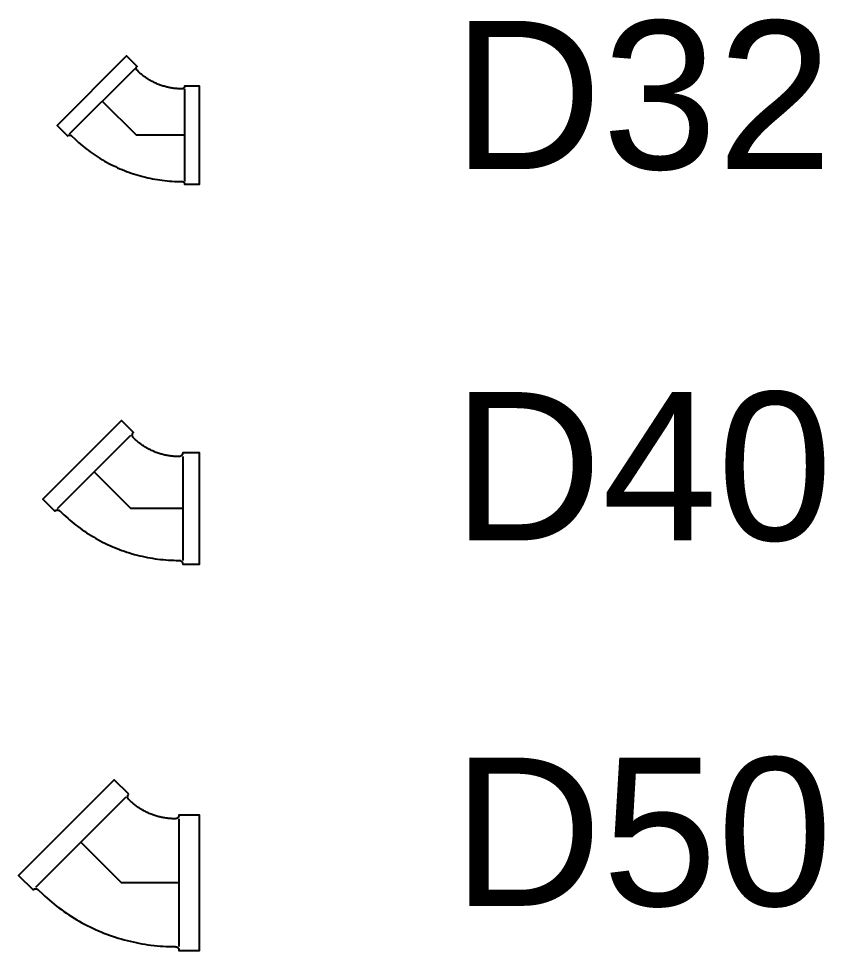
# Model space of a CAD drawing. Header units: millimetres. Extents: x 1218 to 72853, y -34712 to 16286.
# Drawn here: x 39955 to 40390, y 13476 to 13978 of the extents above; entities that cross this region are included whole.
import ezdxf

# ---------------------------------------------------------------- set-up
doc = ezdxf.new("R2010")
doc.units = ezdxf.units.MM
doc.set_wipeout_variables(frame=1)
doc.styles.get("Standard").update_dxf_attribs({"font": 'arial.ttf'})

# ---------------------------------------------------------------- blocks, each defined once
blk = doc.blocks.new('CO45-DN32 PCCC')
for p, q in [((-36.06, 0.71), (-0.71, 36.06)), ((26, 25), (26, -25))]:
    blk.add_line(p, q)
at = {"color": 8}
for p in [(-18.38, 18.38), (26, 0)]:
    blk.add_line(p, (0, 0), dxfattribs=at)
blk.add_lwpolyline([(-35, -0.35), (-33.1, -2.19), (-32.13, -3.09), (-31.15, -3.97), (-30.15, -4.84), (-29.14, -5.69), (-28.11, -6.52), (-27.08, -7.34), (-26.02, -8.14), (-24.96, -8.93), (-23.89, -9.7), (-22.8, -10.45), (-21.7, -11.18), (-20.59, -11.9), (-19.47, -12.6), (-18.33, -13.28), (-17.19, -13.95), (-16.04, -14.59), (-14.88, -15.22), (-13.7, -15.83), (-12.52, -16.42), (-11.33, -16.99), (-10.13, -17.54), (-8.92, -18.08), (-7.7, -18.59), (-6.48, -19.09), (-5.24, -19.57), (-4, -20.03), (-2.76, -20.46), (-1.5, -20.88), (-0.24, -21.28), (1.02, -21.66), (2.3, -22.02), (3.57, -22.36), (4.86, -22.67), (6.14, -22.97), (7.44, -23.25), (8.73, -23.51), (10.03, -23.75), (11.34, -23.96), (12.64, -24.16), (13.95, -24.34), (15.27, -24.49), (16.58, -24.63), (17.9, -24.74), (19.22, -24.83), (20.54, -24.91), (21.86, -24.96), (23.18, -24.99), (24.5, -25), (24.55, -25), (24.59, -25), (24.64, -25.01), (24.69, -25.01), (24.73, -25.02), (24.78, -25.03), (24.83, -25.04), (24.87, -25.05), (24.92, -25.06), (24.96, -25.07), (25.01, -25.09), (25.05, -25.11), (25.1, -25.12), (25.14, -25.14), (25.18, -25.16), (25.22, -25.19), (25.26, -25.21), (25.3, -25.23), (25.34, -25.26), (25.38, -25.29), (25.42, -25.31), (25.46, -25.34), (25.49, -25.37), (25.53, -25.41), (25.56, -25.44), (25.59, -25.47), (25.63, -25.51), (25.66, -25.54), (25.69, -25.58), (25.71, -25.62), (25.74, -25.66), (25.77, -25.7), (25.79, -25.74), (25.81, -25.78), (25.84, -25.82), (25.86, -25.86), (25.88, -25.9), (25.89, -25.95), (25.91, -25.99), (25.93, -26.04), (25.94, -26.08), (25.95, -26.13), (25.96, -26.17), (25.97, -26.22), (25.98, -26.27), (25.99, -26.31), (25.99, -26.36), (26, -26.41), (26, -26.5), (26, -26.5), (34, -26.5), (34, 26.5), (26, 26.5), (26, 26.5), (26, 26.45), (26, 26.41), (25.99, 26.36), (25.99, 26.31), (25.98, 26.27), (25.97, 26.22), (25.96, 26.17), (25.95, 26.13), (25.94, 26.08), (25.93, 26.04), (25.91, 25.99), (25.89, 25.95), (25.88, 25.9), (25.86, 25.86), (25.84, 25.82), (25.81, 25.78), (25.79, 25.74), (25.77, 25.7), (25.74, 25.66), (25.71, 25.62), (25.69, 25.58), (25.66, 25.54), (25.63, 25.51), (25.59, 25.47), (25.56, 25.44), (25.53, 25.41), (25.49, 25.37), (25.46, 25.34), (25.42, 25.31), (25.38, 25.29), (25.34, 25.26), (25.3, 25.23), (25.26, 25.21), (25.22, 25.19), (25.18, 25.16), (25.14, 25.14), (25.1, 25.12), (25.05, 25.11), (25.01, 25.09), (24.96, 25.07), (24.92, 25.06), (24.87, 25.05), (24.83, 25.04), (24.78, 25.03), (24.73, 25.02), (24.69, 25.01), (24.64, 25.01), (24.59, 25), (24.5, 25), (23.96, 25), (23.43, 25.02), (22.89, 25.04), (22.36, 25.07), (21.82, 25.11), (21.29, 25.15), (20.75, 25.21), (20.22, 25.27), (19.69, 25.34), (19.16, 25.42), (18.63, 25.51), (18.1, 25.6), (17.58, 25.71), (17.05, 25.82), (16.53, 25.94), (16.01, 26.07), (15.49, 26.21), (14.97, 26.36), (14.46, 26.51), (13.95, 26.67), (13.44, 26.84), (12.93, 27.02), (12.43, 27.2), (11.93, 27.4), (11.43, 27.6), (10.94, 27.81), (10.45, 28.03), (9.96, 28.25), (9.48, 28.48), (9, 28.72), (8.52, 28.97), (8.05, 29.22), (7.58, 29.49), (7.12, 29.76), (6.66, 30.03), (6.2, 30.32), (5.75, 30.61), (5.31, 30.9), (4.86, 31.21), (4.43, 31.52), (4, 31.84), (3.57, 32.17), (3.15, 32.5), (2.73, 32.84), (2.32, 33.18), (1.92, 33.53), (1.52, 33.89), (1.12, 34.26), (0.35, 35), (0.32, 35.04), (0.29, 35.07), (0.26, 35.11), (0.23, 35.14), (0.2, 35.18), (0.17, 35.22), (0.15, 35.26), (0.12, 35.3), (0.1, 35.34), (0.08, 35.38), (0.06, 35.42), (0.04, 35.47), (0.02, 35.51), (0, 35.55), (-0.01, 35.6), (-0.03, 35.64), (-0.04, 35.69), (-0.05, 35.74), (-0.06, 35.78), (-0.07, 35.83), (-0.07, 35.87), (-0.08, 35.92), (-0.08, 35.97), (-0.09, 36.02), (-0.09, 36.06), (-0.09, 36.11), (-0.08, 36.16), (-0.08, 36.2), (-0.07, 36.25), (-0.07, 36.3), (-0.06, 36.34), (-0.05, 36.39), (-0.04, 36.44), (-0.03, 36.48), (-0.01, 36.53), (0, 36.57), (0.02, 36.61), (0.04, 36.66), (0.06, 36.7), (0.08, 36.74), (0.1, 36.79), (0.12, 36.83), (0.15, 36.87), (0.17, 36.91), (0.2, 36.94), (0.23, 36.98), (0.26, 37.02), (0.29, 37.05), (0.35, 37.12), (0.35, 37.12), (-5.3, 42.78), (-42.78, 5.3), (-37.12, -0.35), (-37.12, -0.35), (-37.09, -0.32), (-37.05, -0.29), (-37.02, -0.26), (-36.98, -0.23), (-36.94, -0.2), (-36.91, -0.17), (-36.87, -0.15), (-36.83, -0.12), (-36.79, -0.1), (-36.74, -0.08), (-36.7, -0.06), (-36.66, -0.04), (-36.61, -0.02), (-36.57, 0), (-36.53, 0.01), (-36.48, 0.03), (-36.44, 0.04), (-36.39, 0.05), (-36.34, 0.06), (-36.3, 0.07), (-36.25, 0.07), (-36.2, 0.08), (-36.16, 0.08), (-36.11, 0.09), (-36.06, 0.09), (-36.02, 0.09), (-35.97, 0.08), (-35.92, 0.08), (-35.87, 0.07), (-35.83, 0.07), (-35.78, 0.06), (-35.74, 0.05), (-35.69, 0.04), (-35.64, 0.03), (-35.6, 0.01), (-35.55, 0), (-35.51, -0.02), (-35.47, -0.04), (-35.42, -0.06), (-35.38, -0.08), (-35.34, -0.1), (-35.3, -0.12), (-35.26, -0.15), (-35.22, -0.17), (-35.18, -0.2), (-35.14, -0.23), (-35.11, -0.26), (-35.07, -0.29), (-35, -0.35)], close=True)
at = {"flags": 1}
for p in [(-24.04, 24.04), (34, 0)]:
    blk.add_attdef('AMC', p, '', height=0.5, dxfattribs=at)
blk = doc.blocks.new('CO45-DN40 PCCC')
blk.add_wipeout([(26, -28), (26.06, -28), (26.13, -28), (26.19, -28.01), (26.25, -28.02), (26.31, -28.02), (26.37, -28.04), (26.44, -28.05), (26.5, -28.06), (26.56, -28.08), (26.62, -28.1), (26.68, -28.12), (26.74, -28.14), (26.79, -28.16), (26.85, -28.19), (26.91, -28.22), (26.96, -28.25), (27.02, -28.28), (27.07, -28.31), (27.12, -28.35), (27.18, -28.38), (27.23, -28.42), (27.27, -28.46), (27.32, -28.5), (27.37, -28.54), (27.41, -28.59), (27.46, -28.63), (27.5, -28.68), (27.54, -28.73), (27.58, -28.77), (27.62, -28.82), (27.65, -28.88), (27.69, -28.93), (27.72, -28.98), (27.75, -29.04), (27.78, -29.09), (27.81, -29.15), (27.84, -29.21), (27.86, -29.26), (27.88, -29.32), (27.9, -29.38), (27.92, -29.44), (27.94, -29.5), (27.95, -29.56), (27.96, -29.63), (27.98, -29.69), (27.98, -29.75), (27.99, -29.81), (28, -29.87), (28, -30), (37, -30), (37, 30), (28, 30), (28, 30), (28, 29.94), (28, 29.87), (27.99, 29.81), (27.98, 29.75), (27.98, 29.69), (27.96, 29.63), (27.95, 29.56), (27.94, 29.5), (27.92, 29.44), (27.9, 29.38), (27.88, 29.32), (27.86, 29.26), (27.84, 29.21), (27.81, 29.15), (27.78, 29.09), (27.75, 29.04), (27.72, 28.98), (27.69, 28.93), (27.65, 28.88), (27.62, 28.82), (27.58, 28.77), (27.54, 28.73), (27.5, 28.68), (27.46, 28.63), (27.41, 28.59), (27.37, 28.54), (27.32, 28.5), (27.27, 28.46), (27.23, 28.42), (27.18, 28.38), (27.12, 28.35), (27.07, 28.31), (27.02, 28.28), (26.96, 28.25), (26.91, 28.22), (26.85, 28.19), (26.79, 28.16), (26.74, 28.14), (26.68, 28.12), (26.62, 28.1), (26.56, 28.08), (26.5, 28.06), (26.44, 28.05), (26.37, 28.04), (26.31, 28.02), (26.25, 28.02), (26.19, 28.01), (26.13, 28), (26, 28), (25.45, 28), (24.91, 28.02), (24.36, 28.04), (23.82, 28.07), (23.27, 28.11), (22.73, 28.15), (22.18, 28.21), (21.64, 28.27), (21.1, 28.35), (20.56, 28.43), (20.02, 28.52), (19.48, 28.62), (18.95, 28.72), (18.42, 28.84), (17.88, 28.96), (17.35, 29.09), (16.83, 29.23), (16.3, 29.38), (15.78, 29.54), (15.26, 29.7), (14.74, 29.87), (14.22, 30.06), (13.71, 30.24), (13.2, 30.44), (12.69, 30.65), (12.19, 30.86), (11.69, 31.08), (11.2, 31.31), (10.7, 31.55), (10.21, 31.79), (9.73, 32.04), (9.25, 32.3), (8.77, 32.57), (8.3, 32.84), (7.83, 33.12), (7.37, 33.41), (6.91, 33.71), (6.46, 34.01), (6.01, 34.32), (5.56, 34.64), (5.12, 34.96), (4.69, 35.3), (4.26, 35.63), (3.84, 35.98), (3.42, 36.33), (3.01, 36.69), (2.6, 37.05), (2.2, 37.42), (1.41, 38.18), (1.37, 38.23), (1.33, 38.28), (1.29, 38.32), (1.25, 38.37), (1.21, 38.42), (1.17, 38.47), (1.14, 38.53), (1.11, 38.58), (1.08, 38.63), (1.05, 38.69), (1.02, 38.75), (0.99, 38.8), (0.97, 38.86), (0.95, 38.92), (0.93, 38.98), (0.91, 39.04), (0.89, 39.1), (0.88, 39.16), (0.86, 39.22), (0.85, 39.29), (0.84, 39.35), (0.84, 39.41), (0.83, 39.47), (0.83, 39.54), (0.83, 39.6), (0.83, 39.66), (0.83, 39.72), (0.84, 39.79), (0.84, 39.85), (0.85, 39.91), (0.86, 39.97), (0.88, 40.03), (0.89, 40.1), (0.91, 40.16), (0.93, 40.22), (0.95, 40.28), (0.97, 40.33), (0.99, 40.39), (1.02, 40.45), (1.05, 40.51), (1.08, 40.56), (1.11, 40.62), (1.14, 40.67), (1.17, 40.72), (1.21, 40.77), (1.25, 40.82), (1.29, 40.87), (1.33, 40.92), (1.41, 41.01), (1.41, 41.01), (-4.95, 47.38), (-47.38, 4.95), (-41.01, -1.41), (-41.01, -1.41), (-40.97, -1.37), (-40.92, -1.33), (-40.87, -1.29), (-40.82, -1.25), (-40.77, -1.21), (-40.72, -1.17), (-40.67, -1.14), (-40.62, -1.11), (-40.56, -1.08), (-40.51, -1.05), (-40.45, -1.02), (-40.39, -0.99), (-40.33, -0.97), (-40.28, -0.95), (-40.22, -0.93), (-40.16, -0.91), (-40.1, -0.89), (-40.03, -0.88), (-39.97, -0.86), (-39.91, -0.85), (-39.85, -0.84), (-39.79, -0.84), (-39.72, -0.83), (-39.66, -0.83), (-39.6, -0.83), (-39.54, -0.83), (-39.47, -0.83), (-39.41, -0.84), (-39.35, -0.84), (-39.29, -0.85), (-39.22, -0.86), (-39.16, -0.88), (-39.1, -0.89), (-39.04, -0.91), (-38.98, -0.93), (-38.92, -0.95), (-38.86, -0.97), (-38.8, -0.99), (-38.75, -1.02), (-38.69, -1.05), (-38.63, -1.08), (-38.58, -1.11), (-38.53, -1.14), (-38.47, -1.17), (-38.42, -1.21), (-38.37, -1.25), (-38.32, -1.29), (-38.28, -1.33), (-38.18, -1.41), (-36.14, -3.4), (-35.09, -4.37), (-34.03, -5.32), (-32.95, -6.25), (-31.86, -7.17), (-30.75, -8.07), (-29.63, -8.95), (-28.5, -9.82), (-27.35, -10.66), (-26.19, -11.49), (-25.02, -12.3), (-23.83, -13.1), (-22.64, -13.87), (-21.43, -14.62), (-20.21, -15.36), (-18.97, -16.08), (-17.73, -16.77), (-16.47, -17.45), (-15.21, -18.11), (-13.93, -18.74), (-12.65, -19.36), (-11.35, -19.96), (-10.05, -20.53), (-8.74, -21.09), (-7.41, -21.63), (-6.08, -22.14), (-4.75, -22.63), (-3.4, -23.11), (-2.05, -23.56), (-0.69, -23.99), (0.68, -24.4), (2.05, -24.78), (3.43, -25.15), (4.81, -25.49), (6.2, -25.81), (7.59, -26.11), (8.99, -26.39), (10.39, -26.65), (11.8, -26.88), (13.21, -27.09), (14.62, -27.28), (16.04, -27.45), (17.46, -27.6), (18.88, -27.72), (20.3, -27.82), (21.72, -27.9), (23.15, -27.96), (24.57, -27.99)])
for p, q in [((-39.6, 0), (0, 39.6)), ((28, 28), (28, -28))]:
    blk.add_line(p, q)
at = {"color": 8}
for p in [(-19.8, 19.8), (28, 0)]:
    blk.add_line(p, (0, 0), dxfattribs=at)
blk.add_lwpolyline([(26, -28), (26.06, -28), (26.13, -28), (26.19, -28.01), (26.25, -28.02), (26.31, -28.02), (26.37, -28.04), (26.44, -28.05), (26.5, -28.06), (26.56, -28.08), (26.62, -28.1), (26.68, -28.12), (26.74, -28.14), (26.79, -28.16), (26.85, -28.19), (26.91, -28.22), (26.96, -28.25), (27.02, -28.28), (27.07, -28.31), (27.12, -28.35), (27.18, -28.38), (27.23, -28.42), (27.27, -28.46), (27.32, -28.5), (27.37, -28.54), (27.41, -28.59), (27.46, -28.63), (27.5, -28.68), (27.54, -28.73), (27.58, -28.77), (27.62, -28.82), (27.65, -28.88), (27.69, -28.93), (27.72, -28.98), (27.75, -29.04), (27.78, -29.09), (27.81, -29.15), (27.84, -29.21), (27.86, -29.26), (27.88, -29.32), (27.9, -29.38), (27.92, -29.44), (27.94, -29.5), (27.95, -29.56), (27.96, -29.63), (27.98, -29.69), (27.98, -29.75), (27.99, -29.81), (28, -29.87), (28, -30), (37, -30), (37, 30), (28, 30), (28, 30), (28, 29.94), (28, 29.87), (27.99, 29.81), (27.98, 29.75), (27.98, 29.69), (27.96, 29.63), (27.95, 29.56), (27.94, 29.5), (27.92, 29.44), (27.9, 29.38), (27.88, 29.32), (27.86, 29.26), (27.84, 29.21), (27.81, 29.15), (27.78, 29.09), (27.75, 29.04), (27.72, 28.98), (27.69, 28.93), (27.65, 28.88), (27.62, 28.82), (27.58, 28.77), (27.54, 28.73), (27.5, 28.68), (27.46, 28.63), (27.41, 28.59), (27.37, 28.54), (27.32, 28.5), (27.27, 28.46), (27.23, 28.42), (27.18, 28.38), (27.12, 28.35), (27.07, 28.31), (27.02, 28.28), (26.96, 28.25), (26.91, 28.22), (26.85, 28.19), (26.79, 28.16), (26.74, 28.14), (26.68, 28.12), (26.62, 28.1), (26.56, 28.08), (26.5, 28.06), (26.44, 28.05), (26.37, 28.04), (26.31, 28.02), (26.25, 28.02), (26.19, 28.01), (26.13, 28), (26, 28), (25.45, 28), (24.91, 28.02), (24.36, 28.04), (23.82, 28.07), (23.27, 28.11), (22.73, 28.15), (22.18, 28.21), (21.64, 28.27), (21.1, 28.35), (20.56, 28.43), (20.02, 28.52), (19.48, 28.62), (18.95, 28.72), (18.42, 28.84), (17.88, 28.96), (17.35, 29.09), (16.83, 29.23), (16.3, 29.38), (15.78, 29.54), (15.26, 29.7), (14.74, 29.87), (14.22, 30.06), (13.71, 30.24), (13.2, 30.44), (12.69, 30.65), (12.19, 30.86), (11.69, 31.08), (11.2, 31.31), (10.7, 31.55), (10.21, 31.79), (9.73, 32.04), (9.25, 32.3), (8.77, 32.57), (8.3, 32.84), (7.83, 33.12), (7.37, 33.41), (6.91, 33.71), (6.46, 34.01), (6.01, 34.32), (5.56, 34.64), (5.12, 34.96), (4.69, 35.3), (4.26, 35.63), (3.84, 35.98), (3.42, 36.33), (3.01, 36.69), (2.6, 37.05), (2.2, 37.42), (1.41, 38.18), (1.37, 38.23), (1.33, 38.28), (1.29, 38.32), (1.25, 38.37), (1.21, 38.42), (1.17, 38.47), (1.14, 38.53), (1.11, 38.58), (1.08, 38.63), (1.05, 38.69), (1.02, 38.75), (0.99, 38.8), (0.97, 38.86), (0.95, 38.92), (0.93, 38.98), (0.91, 39.04), (0.89, 39.1), (0.88, 39.16), (0.86, 39.22), (0.85, 39.29), (0.84, 39.35), (0.84, 39.41), (0.83, 39.47), (0.83, 39.54), (0.83, 39.6), (0.83, 39.66), (0.83, 39.72), (0.84, 39.79), (0.84, 39.85), (0.85, 39.91), (0.86, 39.97), (0.88, 40.03), (0.89, 40.1), (0.91, 40.16), (0.93, 40.22), (0.95, 40.28), (0.97, 40.33), (0.99, 40.39), (1.02, 40.45), (1.05, 40.51), (1.08, 40.56), (1.11, 40.62), (1.14, 40.67), (1.17, 40.72), (1.21, 40.77), (1.25, 40.82), (1.29, 40.87), (1.33, 40.92), (1.41, 41.01), (1.41, 41.01), (-4.95, 47.38), (-47.38, 4.95), (-41.01, -1.41), (-41.01, -1.41), (-40.97, -1.37), (-40.92, -1.33), (-40.87, -1.29), (-40.82, -1.25), (-40.77, -1.21), (-40.72, -1.17), (-40.67, -1.14), (-40.62, -1.11), (-40.56, -1.08), (-40.51, -1.05), (-40.45, -1.02), (-40.39, -0.99), (-40.33, -0.97), (-40.28, -0.95), (-40.22, -0.93), (-40.16, -0.91), (-40.1, -0.89), (-40.03, -0.88), (-39.97, -0.86), (-39.91, -0.85), (-39.85, -0.84), (-39.79, -0.84), (-39.72, -0.83), (-39.66, -0.83), (-39.6, -0.83), (-39.54, -0.83), (-39.47, -0.83), (-39.41, -0.84), (-39.35, -0.84), (-39.29, -0.85), (-39.22, -0.86), (-39.16, -0.88), (-39.1, -0.89), (-39.04, -0.91), (-38.98, -0.93), (-38.92, -0.95), (-38.86, -0.97), (-38.8, -0.99), (-38.75, -1.02), (-38.69, -1.05), (-38.63, -1.08), (-38.58, -1.11), (-38.53, -1.14), (-38.47, -1.17), (-38.42, -1.21), (-38.37, -1.25), (-38.32, -1.29), (-38.28, -1.33), (-38.18, -1.41), (-36.14, -3.4), (-35.09, -4.37), (-34.03, -5.32), (-32.95, -6.25), (-31.86, -7.17), (-30.75, -8.07), (-29.63, -8.95), (-28.5, -9.82), (-27.35, -10.66), (-26.19, -11.49), (-25.02, -12.3), (-23.83, -13.1), (-22.64, -13.87), (-21.43, -14.62), (-20.21, -15.36), (-18.97, -16.08), (-17.73, -16.77), (-16.47, -17.45), (-15.21, -18.11), (-13.93, -18.74), (-12.65, -19.36), (-11.35, -19.96), (-10.05, -20.53), (-8.74, -21.09), (-7.41, -21.63), (-6.08, -22.14), (-4.75, -22.63), (-3.4, -23.11), (-2.05, -23.56), (-0.69, -23.99), (0.68, -24.4), (2.05, -24.78), (3.43, -25.15), (4.81, -25.49), (6.2, -25.81), (7.59, -26.11), (8.99, -26.39), (10.39, -26.65), (11.8, -26.88), (13.21, -27.09), (14.62, -27.28), (16.04, -27.45), (17.46, -27.6), (18.88, -27.72), (20.3, -27.82), (21.72, -27.9), (23.15, -27.96), (24.57, -27.99)], close=True)
at = {"flags": 1}
for p in [(-26.16, 26.16), (37, 0)]:
    blk.add_attdef('AMC', p, '', height=0.5, dxfattribs=at)
blk = doc.blocks.new('CO45-DN50 PCCC')
blk.add_wipeout([(3.89, 47.73), (-3.89, 55.51), (-55.51, 3.89), (-47.73, -3.89), (-47.73, -3.89), (-47.68, -3.85), (-47.64, -3.8), (-47.59, -3.76), (-47.54, -3.72), (-47.49, -3.69), (-47.44, -3.65), (-47.39, -3.61), (-47.33, -3.58), (-47.28, -3.55), (-47.22, -3.52), (-47.17, -3.49), (-47.11, -3.47), (-47.05, -3.44), (-46.99, -3.42), (-46.93, -3.4), (-46.87, -3.38), (-46.81, -3.37), (-46.75, -3.35), (-46.69, -3.34), (-46.63, -3.33), (-46.57, -3.32), (-46.5, -3.31), (-46.44, -3.31), (-46.38, -3.3), (-46.32, -3.3), (-46.25, -3.3), (-46.19, -3.31), (-46.13, -3.31), (-46.06, -3.32), (-46, -3.33), (-45.94, -3.34), (-45.88, -3.35), (-45.82, -3.37), (-45.76, -3.38), (-45.7, -3.4), (-45.64, -3.42), (-45.58, -3.44), (-45.52, -3.47), (-45.46, -3.49), (-45.41, -3.52), (-45.35, -3.55), (-45.3, -3.58), (-45.24, -3.61), (-45.19, -3.65), (-45.14, -3.69), (-45.09, -3.72), (-45.04, -3.76), (-44.99, -3.8), (-44.9, -3.89), (-42.54, -6.17), (-41.34, -7.29), (-40.12, -8.38), (-38.88, -9.46), (-37.62, -10.52), (-36.35, -11.55), (-35.06, -12.57), (-33.75, -13.56), (-32.43, -14.54), (-31.1, -15.49), (-29.74, -16.43), (-28.38, -17.34), (-27, -18.23), (-25.61, -19.1), (-24.2, -19.95), (-22.78, -20.77), (-21.35, -21.57), (-19.9, -22.35), (-18.45, -23.11), (-16.98, -23.84), (-15.5, -24.55), (-14.01, -25.24), (-12.51, -25.9), (-11, -26.54), (-9.47, -27.16), (-7.94, -27.75), (-6.4, -28.32), (-4.85, -28.87), (-3.3, -29.38), (-1.73, -29.88), (-0.16, -30.35), (1.42, -30.8), (3.01, -31.22), (4.6, -31.61), (6.2, -31.98), (7.81, -32.33), (9.42, -32.65), (11.03, -32.94), (12.65, -33.21), (14.27, -33.46), (15.9, -33.68), (17.53, -33.87), (19.16, -34.04), (20.8, -34.18), (22.44, -34.29), (24.08, -34.38), (25.72, -34.45), (27.36, -34.49), (29, -34.5), (29.06, -34.5), (29.13, -34.5), (29.19, -34.51), (29.25, -34.52), (29.31, -34.52), (29.37, -34.54), (29.44, -34.55), (29.5, -34.56), (29.56, -34.58), (29.62, -34.6), (29.68, -34.62), (29.74, -34.64), (29.79, -34.66), (29.85, -34.69), (29.91, -34.72), (29.96, -34.75), (30.02, -34.78), (30.07, -34.81), (30.12, -34.85), (30.18, -34.88), (30.23, -34.92), (30.27, -34.96), (30.32, -35), (30.37, -35.04), (30.41, -35.09), (30.46, -35.13), (30.5, -35.18), (30.54, -35.23), (30.58, -35.27), (30.62, -35.32), (30.65, -35.38), (30.69, -35.43), (30.72, -35.48), (30.75, -35.54), (30.78, -35.59), (30.81, -35.65), (30.84, -35.71), (30.86, -35.76), (30.88, -35.82), (30.9, -35.88), (30.92, -35.94), (30.94, -36), (30.95, -36.06), (30.96, -36.13), (30.98, -36.19), (30.98, -36.25), (30.99, -36.31), (31, -36.37), (31, -36.5), (31, -36.5), (42, -36.5), (42, 36.5), (31, 36.5), (31, 36.5), (31, 36.44), (31, 36.37), (30.99, 36.31), (30.98, 36.25), (30.98, 36.19), (30.96, 36.13), (30.95, 36.06), (30.94, 36), (30.92, 35.94), (30.9, 35.88), (30.88, 35.82), (30.86, 35.76), (30.84, 35.71), (30.81, 35.65), (30.78, 35.59), (30.75, 35.54), (30.72, 35.48), (30.69, 35.43), (30.65, 35.38), (30.62, 35.32), (30.58, 35.27), (30.54, 35.23), (30.5, 35.18), (30.46, 35.13), (30.41, 35.09), (30.37, 35.04), (30.32, 35), (30.27, 34.96), (30.23, 34.92), (30.18, 34.88), (30.12, 34.85), (30.07, 34.81), (30.02, 34.78), (29.96, 34.75), (29.91, 34.72), (29.85, 34.69), (29.79, 34.66), (29.74, 34.64), (29.68, 34.62), (29.62, 34.6), (29.56, 34.58), (29.5, 34.56), (29.44, 34.55), (29.37, 34.54), (29.31, 34.52), (29.25, 34.52), (29.19, 34.51), (29.13, 34.5), (29, 34.5), (28.44, 34.5), (27.88, 34.52), (27.33, 34.54), (26.77, 34.57), (26.21, 34.61), (25.66, 34.66), (25.1, 34.71), (24.55, 34.78), (24, 34.85), (23.44, 34.94), (22.89, 35.03), (22.35, 35.13), (21.8, 35.24), (21.25, 35.36), (20.71, 35.48), (20.17, 35.62), (19.63, 35.76), (19.09, 35.91), (18.56, 36.07), (18.03, 36.24), (17.5, 36.41), (16.97, 36.6), (16.45, 36.79), (15.93, 36.99), (15.41, 37.2), (14.9, 37.42), (14.39, 37.65), (13.88, 37.88), (13.38, 38.12), (12.88, 38.37), (12.38, 38.63), (11.89, 38.89), (11.41, 39.17), (10.92, 39.45), (10.44, 39.73), (9.97, 40.03), (9.5, 40.33), (9.04, 40.64), (8.58, 40.96), (8.13, 41.28), (7.68, 41.61), (7.23, 41.95), (6.8, 42.3), (6.36, 42.65), (5.94, 43.01), (5.52, 43.37), (5.1, 43.75), (4.69, 44.12), (3.89, 44.9), (3.85, 44.95), (3.8, 44.99), (3.76, 45.04), (3.72, 45.09), (3.69, 45.14), (3.65, 45.19), (3.61, 45.24), (3.58, 45.3), (3.55, 45.35), (3.52, 45.41), (3.49, 45.46), (3.47, 45.52), (3.44, 45.58), (3.42, 45.64), (3.4, 45.7), (3.38, 45.76), (3.37, 45.82), (3.35, 45.88), (3.34, 45.94), (3.33, 46), (3.32, 46.06), (3.31, 46.13), (3.31, 46.19), (3.3, 46.25), (3.3, 46.32), (3.3, 46.38), (3.31, 46.44), (3.31, 46.5), (3.32, 46.57), (3.33, 46.63), (3.34, 46.69), (3.35, 46.75), (3.37, 46.81), (3.38, 46.87), (3.4, 46.93), (3.42, 46.99), (3.44, 47.05), (3.47, 47.11), (3.49, 47.17), (3.52, 47.22), (3.55, 47.28), (3.58, 47.33), (3.61, 47.39), (3.65, 47.44), (3.69, 47.49), (3.72, 47.54), (3.76, 47.59), (3.8, 47.64)])
for p, q in [((-46.32, -2.47), (2.47, 46.32)), ((31, 34.5), (31, -34.5))]:
    blk.add_line(p, q)
at = {"color": 8}
for p in [(-21.92, 21.92), (31, 0)]:
    blk.add_line(p, (0, 0), dxfattribs=at)
blk.add_lwpolyline([(3.89, 47.73), (-3.89, 55.51), (-55.51, 3.89), (-47.73, -3.89), (-47.73, -3.89), (-47.68, -3.85), (-47.64, -3.8), (-47.59, -3.76), (-47.54, -3.72), (-47.49, -3.69), (-47.44, -3.65), (-47.39, -3.61), (-47.33, -3.58), (-47.28, -3.55), (-47.22, -3.52), (-47.17, -3.49), (-47.11, -3.47), (-47.05, -3.44), (-46.99, -3.42), (-46.93, -3.4), (-46.87, -3.38), (-46.81, -3.37), (-46.75, -3.35), (-46.69, -3.34), (-46.63, -3.33), (-46.57, -3.32), (-46.5, -3.31), (-46.44, -3.31), (-46.38, -3.3), (-46.32, -3.3), (-46.25, -3.3), (-46.19, -3.31), (-46.13, -3.31), (-46.06, -3.32), (-46, -3.33), (-45.94, -3.34), (-45.88, -3.35), (-45.82, -3.37), (-45.76, -3.38), (-45.7, -3.4), (-45.64, -3.42), (-45.58, -3.44), (-45.52, -3.47), (-45.46, -3.49), (-45.41, -3.52), (-45.35, -3.55), (-45.3, -3.58), (-45.24, -3.61), (-45.19, -3.65), (-45.14, -3.69), (-45.09, -3.72), (-45.04, -3.76), (-44.99, -3.8), (-44.9, -3.89), (-42.54, -6.17), (-41.34, -7.29), (-40.12, -8.38), (-38.88, -9.46), (-37.62, -10.52), (-36.35, -11.55), (-35.06, -12.57), (-33.75, -13.56), (-32.43, -14.54), (-31.1, -15.49), (-29.74, -16.43), (-28.38, -17.34), (-27, -18.23), (-25.61, -19.1), (-24.2, -19.95), (-22.78, -20.77), (-21.35, -21.57), (-19.9, -22.35), (-18.45, -23.11), (-16.98, -23.84), (-15.5, -24.55), (-14.01, -25.24), (-12.51, -25.9), (-11, -26.54), (-9.47, -27.16), (-7.94, -27.75), (-6.4, -28.32), (-4.85, -28.87), (-3.3, -29.38), (-1.73, -29.88), (-0.16, -30.35), (1.42, -30.8), (3.01, -31.22), (4.6, -31.61), (6.2, -31.98), (7.81, -32.33), (9.42, -32.65), (11.03, -32.94), (12.65, -33.21), (14.27, -33.46), (15.9, -33.68), (17.53, -33.87), (19.16, -34.04), (20.8, -34.18), (22.44, -34.29), (24.08, -34.38), (25.72, -34.45), (27.36, -34.49), (29, -34.5), (29.06, -34.5), (29.13, -34.5), (29.19, -34.51), (29.25, -34.52), (29.31, -34.52), (29.37, -34.54), (29.44, -34.55), (29.5, -34.56), (29.56, -34.58), (29.62, -34.6), (29.68, -34.62), (29.74, -34.64), (29.79, -34.66), (29.85, -34.69), (29.91, -34.72), (29.96, -34.75), (30.02, -34.78), (30.07, -34.81), (30.12, -34.85), (30.18, -34.88), (30.23, -34.92), (30.27, -34.96), (30.32, -35), (30.37, -35.04), (30.41, -35.09), (30.46, -35.13), (30.5, -35.18), (30.54, -35.23), (30.58, -35.27), (30.62, -35.32), (30.65, -35.38), (30.69, -35.43), (30.72, -35.48), (30.75, -35.54), (30.78, -35.59), (30.81, -35.65), (30.84, -35.71), (30.86, -35.76), (30.88, -35.82), (30.9, -35.88), (30.92, -35.94), (30.94, -36), (30.95, -36.06), (30.96, -36.13), (30.98, -36.19), (30.98, -36.25), (30.99, -36.31), (31, -36.37), (31, -36.5), (31, -36.5), (42, -36.5), (42, 36.5), (31, 36.5), (31, 36.5), (31, 36.44), (31, 36.37), (30.99, 36.31), (30.98, 36.25), (30.98, 36.19), (30.96, 36.13), (30.95, 36.06), (30.94, 36), (30.92, 35.94), (30.9, 35.88), (30.88, 35.82), (30.86, 35.76), (30.84, 35.71), (30.81, 35.65), (30.78, 35.59), (30.75, 35.54), (30.72, 35.48), (30.69, 35.43), (30.65, 35.38), (30.62, 35.32), (30.58, 35.27), (30.54, 35.23), (30.5, 35.18), (30.46, 35.13), (30.41, 35.09), (30.37, 35.04), (30.32, 35), (30.27, 34.96), (30.23, 34.92), (30.18, 34.88), (30.12, 34.85), (30.07, 34.81), (30.02, 34.78), (29.96, 34.75), (29.91, 34.72), (29.85, 34.69), (29.79, 34.66), (29.74, 34.64), (29.68, 34.62), (29.62, 34.6), (29.56, 34.58), (29.5, 34.56), (29.44, 34.55), (29.37, 34.54), (29.31, 34.52), (29.25, 34.52), (29.19, 34.51), (29.13, 34.5), (29, 34.5), (28.44, 34.5), (27.88, 34.52), (27.33, 34.54), (26.77, 34.57), (26.21, 34.61), (25.66, 34.66), (25.1, 34.71), (24.55, 34.78), (24, 34.85), (23.44, 34.94), (22.89, 35.03), (22.35, 35.13), (21.8, 35.24), (21.25, 35.36), (20.71, 35.48), (20.17, 35.62), (19.63, 35.76), (19.09, 35.91), (18.56, 36.07), (18.03, 36.24), (17.5, 36.41), (16.97, 36.6), (16.45, 36.79), (15.93, 36.99), (15.41, 37.2), (14.9, 37.42), (14.39, 37.65), (13.88, 37.88), (13.38, 38.12), (12.88, 38.37), (12.38, 38.63), (11.89, 38.89), (11.41, 39.17), (10.92, 39.45), (10.44, 39.73), (9.97, 40.03), (9.5, 40.33), (9.04, 40.64), (8.58, 40.96), (8.13, 41.28), (7.68, 41.61), (7.23, 41.95), (6.8, 42.3), (6.36, 42.65), (5.94, 43.01), (5.52, 43.37), (5.1, 43.75), (4.69, 44.12), (3.89, 44.9), (3.85, 44.95), (3.8, 44.99), (3.76, 45.04), (3.72, 45.09), (3.69, 45.14), (3.65, 45.19), (3.61, 45.24), (3.58, 45.3), (3.55, 45.35), (3.52, 45.41), (3.49, 45.46), (3.47, 45.52), (3.44, 45.58), (3.42, 45.64), (3.4, 45.7), (3.38, 45.76), (3.37, 45.82), (3.35, 45.88), (3.34, 45.94), (3.33, 46), (3.32, 46.06), (3.31, 46.13), (3.31, 46.19), (3.3, 46.25), (3.3, 46.32), (3.3, 46.38), (3.31, 46.44), (3.31, 46.5), (3.32, 46.57), (3.33, 46.63), (3.34, 46.69), (3.35, 46.75), (3.37, 46.81), (3.38, 46.87), (3.4, 46.93), (3.42, 46.99), (3.44, 47.05), (3.47, 47.11), (3.49, 47.17), (3.52, 47.22), (3.55, 47.28), (3.58, 47.33), (3.61, 47.39), (3.65, 47.44), (3.69, 47.49), (3.72, 47.54), (3.76, 47.59), (3.8, 47.64)], close=True)
at = {"flags": 1}
for p in [(-29.7, 29.7), (42, 0)]:
    blk.add_attdef('AMC', p, '', height=0.5, dxfattribs=at)

msp = doc.modelspace()

# ---------------------------------------------------------------- block references
for name, p in [('CO45-DN32 PCCC', (40018.63, 13915.42)), ('CO45-DN40 PCCC', (40015.63, 13714.02)), ('CO45-DN50 PCCC', (40010.63, 13512.1))]:
    msp.add_blockref(name, p)

# ---------------------------------------------------------------- texts
at = {"color": 2, "ltscale": 500}
for s, p in [('D32', (40189.2, 13897.1)), ('D40', (40189.2, 13696.83)), ('D50', (40189.2, 13499.6))]:
    msp.add_text(s, height=80, rotation=360, dxfattribs=at).set_placement(p)

doc.saveas('drawing.dxf')
